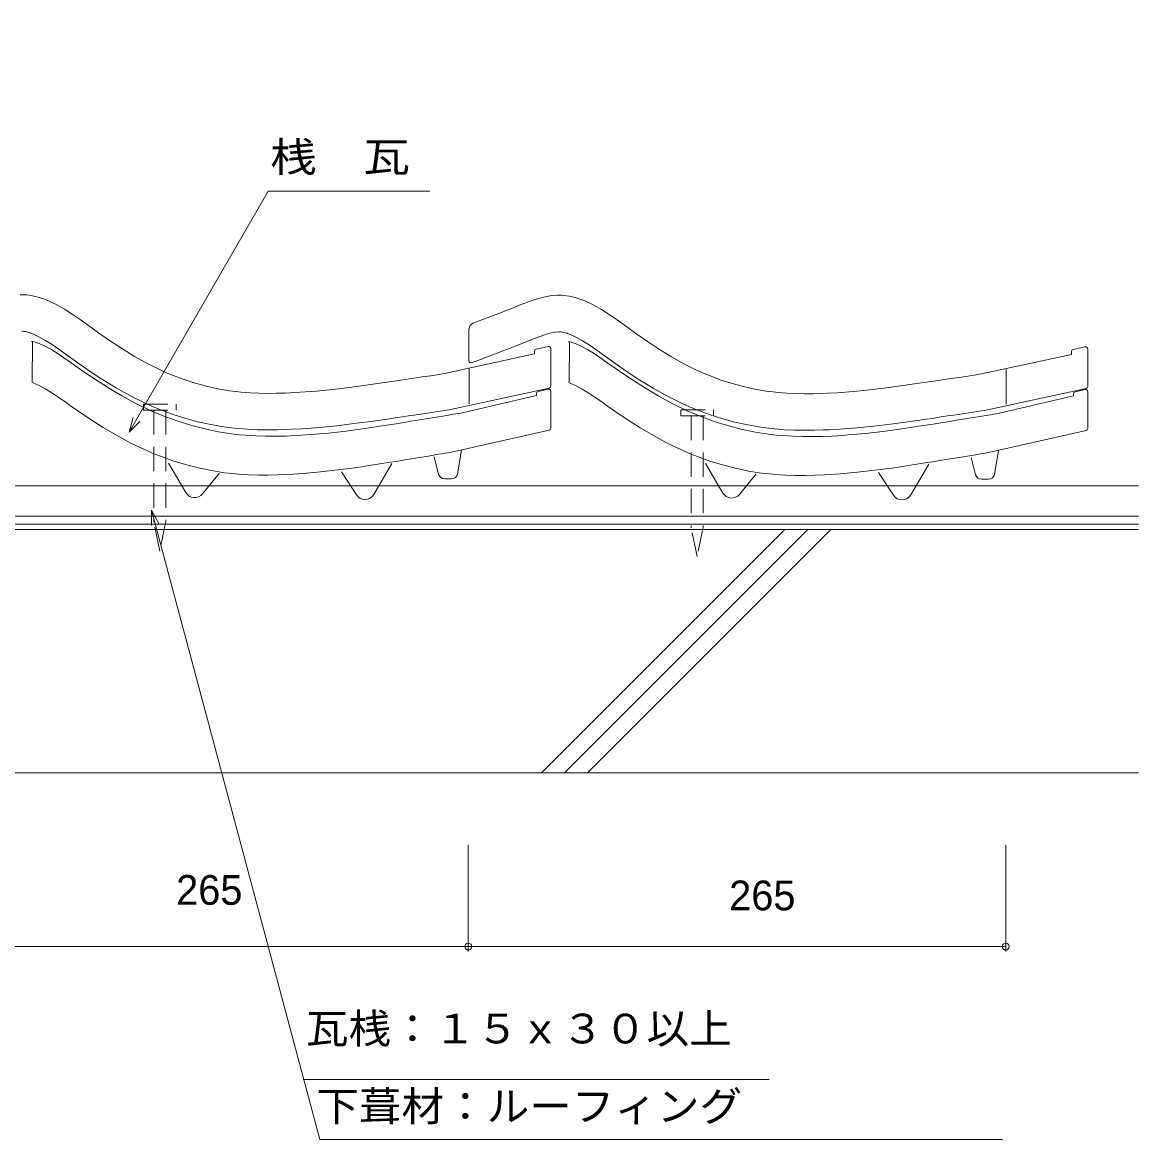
# Model space of a CAD drawing. Units: millimetres, scale not verified. Extents: x -741 to 720, y -421 to 421.
# Drawn here: x 169 to 720, y -421 to 130 of the extents above; entities that cross this region are included whole.
import ezdxf
from ezdxf.enums import TextEntityAlignment as Align

# ---------------------------------------------------------------- set-up
doc = ezdxf.new("R2010")
doc.units = ezdxf.units.MM
doc.header["$LTSCALE"] = 10
doc.linetypes.add('DASHED1', pattern=[1.8, 1.2, -0.6])
doc.linetypes.add('DASHED3', pattern=[4, 3, -1])
for name, color, linetype, lineweight in [('0-0_LAYER001', 4, 'Continuous', 18), ('0-1_LAYER003', 7, 'Continuous', 18), ('0-2_LAYER004', 2, 'Continuous', 18), ('0-4_LAYER007', 2, 'Continuous', 18)]:
    doc.layers.add(name, color=color, linetype=linetype, lineweight=lineweight)
doc.styles.add('2', font='')
doc.styles.get('2').set_extended_font_data('2')

msp = doc.modelspace()

# ---------------------------------------------------------------- linework, layer by layer
at = {"layer": '0-0_LAYER001'}
for p, q in [((389.35, -37.02), (389.35, -21.3)), ((391.38, -18.45), (391.81, -18.28)), ((173.72, -27.4), (173.76, -27.4)), ((173.76, -27.4), (174.34, -27.52)), ((174.08, -27.49), (173.91, -47.66)), ((174.34, -27.52), (175, -27.68)), ((175, -27.68), (175.79, -27.91)), ((175.79, -27.91), (175.97, -27.97)), ((175.97, -27.97), (177.43, -28.5)), ((177.43, -28.5), (180.26, -29.77)), ((180.26, -29.77), (183.13, -31.32)), ((183.13, -31.32), (186.24, -33.25)), ((421.71, -32.17), (421.71, -33.63)), ((428.5, -29.94), (422.5, -31.19)), ((429.71, -30.92), (429.71, -49.5)), ((438.54, -27.58), (438.58, -27.59)), ((438.58, -27.59), (439.16, -27.7)), ((438.91, -27.67), (438.73, -47.85)), ((439.16, -27.7), (439.82, -27.87)), ((439.82, -27.87), (440.61, -28.09)), ((440.61, -28.09), (440.79, -28.15)), ((440.79, -28.15), (442.25, -28.68)), ((442.25, -28.68), (445.08, -29.95)), ((445.08, -29.95), (447.95, -31.51)), ((447.95, -31.51), (451.07, -33.44)), ((686.53, -32.35), (686.53, -33.81)), ((693.33, -30.13), (687.33, -31.37)), ((694.53, -31.11), (694.53, -49.69)), ((186.24, -33.25), (189.61, -35.52)), ((189.61, -35.52), (193.24, -38.06)), ((193.24, -38.06), (195.47, -39.63)), ((377.25, -43.27), (421.71, -33.63)), ((390.7, -37.95), (396.88, -35.62)), ((451.07, -33.44), (454.44, -35.7)), ((454.44, -35.7), (458.06, -38.24)), ((458.06, -38.24), (460.29, -39.81)), ((642.07, -43.46), (686.53, -33.81)), ((195.47, -39.63), (199.01, -42.09)), ((199.01, -42.09), (205.2, -46.26)), ((389.52, -58.16), (389.52, -40.96)), ((460.29, -39.81), (463.83, -42.28)), ((463.83, -42.28), (470.02, -46.44)), ((654.35, -58.34), (654.35, -41.14)), ((173.75, -47.53), (174.5, -47.81)), ((174.5, -47.81), (177.47, -49.13)), ((177.47, -49.13), (180.45, -50.75)), ((205.2, -46.26), (211.6, -50.34)), ((438.57, -47.72), (439.32, -47.99)), ((439.32, -47.99), (442.29, -49.32)), ((442.29, -49.32), (445.27, -50.94)), ((470.02, -46.44), (476.43, -50.52)), ((180.45, -50.75), (183.65, -52.73)), ((183.65, -52.73), (187.06, -55.03)), ((187.06, -55.03), (190.7, -57.58)), ((211.6, -50.34), (218.24, -54.27)), ((218.24, -54.27), (225.13, -58)), ((428.92, -50.48), (378.78, -61.36)), ((384, -63.11), (422.67, -54.06)), ((422.67, -53.1), (422.67, -54.06)), ((428.49, -50.99), (423.45, -52.13)), ((429.71, -70.24), (429.71, -51.96)), ((445.27, -50.94), (448.47, -52.92)), ((448.47, -52.92), (451.89, -55.21)), ((476.43, -50.52), (483.06, -54.46)), ((483.06, -54.46), (489.96, -58.19)), ((693.74, -50.66), (643.61, -61.54)), ((648.82, -63.29), (687.49, -54.24)), ((687.49, -53.28), (687.49, -54.24)), ((693.31, -51.17), (688.27, -52.31)), ((694.53, -70.43), (694.53, -52.15)), ((190.7, -57.58), (192.93, -59.15)), ((192.93, -59.15), (196.46, -61.6)), ((225.13, -58), (232.2, -61.42)), ((451.89, -55.21), (455.53, -57.76)), ((455.53, -57.76), (457.76, -59.34)), ((457.76, -59.34), (461.28, -61.79)), ((489.96, -58.19), (497.03, -61.6)), ((196.46, -61.6), (202.61, -65.74)), ((202.61, -65.74), (208.97, -69.79)), ((232.2, -61.42), (236.57, -63.31)), ((236.57, -63.31), (240.25, -64.78)), ((240.25, -64.78), (246.42, -66.99)), ((364.92, -66.15), (369.12, -65.45)), ((369.12, -65.45), (373.32, -64.76)), ((373.32, -64.76), (377.51, -64.07)), ((377.51, -64.07), (381.7, -63.37)), ((381.7, -63.37), (384.13, -62.97)), ((461.28, -61.79), (467.43, -65.93)), ((467.43, -65.93), (473.79, -69.98)), ((497.03, -61.6), (501.39, -63.49)), ((501.39, -63.49), (505.08, -64.96)), ((505.08, -64.96), (511.24, -67.17)), ((629.74, -66.33), (633.94, -65.64)), ((633.94, -65.64), (638.14, -64.95)), ((638.14, -64.95), (642.34, -64.25)), ((642.34, -64.25), (646.53, -63.55)), ((646.53, -63.55), (648.95, -63.15)), ((208.97, -69.79), (215.55, -73.69)), ((246.42, -66.99), (252.78, -68.94)), ((252.78, -68.94), (259.25, -70.59)), ((259.25, -70.59), (265.79, -71.94)), ((328.61, -71.62), (337.01, -70.5)), ((337.01, -70.5), (345.32, -69.28)), ((345.32, -69.28), (353.53, -67.99)), ((353.53, -67.99), (358.26, -67.23)), ((358.26, -67.23), (360.71, -66.83)), ((360.71, -66.83), (364.92, -66.15)), ((428.92, -71.22), (379.34, -82.29)), ((473.79, -69.98), (480.37, -73.88)), ((511.24, -67.17), (517.61, -69.12)), ((517.61, -69.12), (524.07, -70.78)), ((524.07, -70.78), (530.62, -72.13)), ((593.43, -71.8), (601.84, -70.68)), ((601.84, -70.68), (610.14, -69.46)), ((610.14, -69.46), (618.35, -68.18)), ((618.35, -68.18), (623.08, -67.42)), ((623.08, -67.42), (625.53, -67.02)), ((625.53, -67.02), (629.74, -66.33)), ((693.75, -71.4), (644.16, -82.47)), ((215.55, -73.69), (222.36, -77.38)), ((265.79, -71.94), (272.31, -72.97)), ((272.31, -72.97), (276.24, -73.43)), ((276.24, -73.43), (279.29, -73.71)), ((279.29, -73.71), (284.25, -74.03)), ((284.25, -74.03), (289.22, -74.19)), ((289.22, -74.19), (294.12, -74.2)), ((294.12, -74.2), (298.95, -74.1)), ((298.95, -74.1), (303.67, -73.89)), ((303.67, -73.89), (306.47, -73.73)), ((306.47, -73.73), (311.53, -73.37)), ((311.53, -73.37), (320.09, -72.59)), ((320.09, -72.59), (328.61, -71.62)), ((480.37, -73.88), (487.19, -77.57)), ((530.62, -72.13), (537.13, -73.15)), ((537.13, -73.15), (541.06, -73.61)), ((541.06, -73.61), (544.11, -73.89)), ((544.11, -73.89), (549.07, -74.21)), ((549.07, -74.21), (554.04, -74.37)), ((554.04, -74.37), (558.94, -74.39)), ((558.94, -74.39), (563.77, -74.28)), ((563.77, -74.28), (568.49, -74.08)), ((568.49, -74.08), (571.3, -73.91)), ((571.3, -73.91), (576.36, -73.56)), ((576.36, -73.56), (584.92, -72.77)), ((584.92, -72.77), (593.43, -71.8)), ((222.36, -77.38), (229.35, -80.76)), ((229.35, -80.76), (233.65, -82.62)), ((233.65, -82.62), (237.28, -84.07)), ((373.5, -83.25), (377.69, -82.56)), ((377.69, -82.56), (379.31, -82.29)), ((383.71, -92.72), (385.65, -81.11)), ((487.19, -77.57), (494.18, -80.94)), ((494.18, -80.94), (498.48, -82.81)), ((642.52, -82.74), (644.13, -82.47)), ((648.53, -92.9), (650.47, -81.3)), ((237.28, -84.07), (243.37, -86.25)), ((249.8, -102), (241.26, -87.46)), ((243.37, -86.25), (249.64, -88.17)), ((341.34, -88.46), (349.53, -87.18)), ((342.42, -102.93), (351.36, -87.68)), ((349.53, -87.18), (354.26, -86.42)), ((354.26, -86.42), (356.71, -86.02)), ((356.71, -86.02), (360.91, -85.33)), ((360.91, -85.33), (365.11, -84.64)), ((365.11, -84.64), (369.31, -83.95)), ((369.31, -83.95), (373.5, -83.25)), ((374.41, -92.98), (372.16, -84.4)), ((498.48, -82.81), (502.1, -84.25)), ((502.1, -84.25), (508.19, -86.43)), ((514.62, -102.18), (506.09, -87.65)), ((508.19, -86.43), (514.47, -88.36)), ((606.16, -88.65), (614.35, -87.36)), ((607.24, -103.11), (616.18, -87.87)), ((614.35, -87.36), (619.08, -86.6)), ((619.08, -86.6), (621.53, -86.2)), ((621.53, -86.2), (625.73, -85.52)), ((625.73, -85.52), (629.94, -84.83)), ((629.94, -84.83), (634.13, -84.13)), ((634.13, -84.13), (638.33, -83.44)), ((639.23, -93.16), (636.99, -84.59)), ((638.33, -83.44), (642.52, -82.74)), ((249.64, -88.17), (256.02, -89.8)), ((256.02, -89.8), (262.47, -91.14)), ((257.97, -102.65), (266.27, -92.58)), ((262.47, -91.14), (268.9, -92.15)), ((268.9, -92.15), (272.76, -92.6)), ((272.76, -92.6), (275.76, -92.88)), ((275.76, -92.88), (280.66, -93.19)), ((280.66, -93.19), (285.57, -93.35)), ((285.57, -93.35), (290.42, -93.36)), ((290.42, -93.36), (295.2, -93.26)), ((295.2, -93.26), (299.89, -93.05)), ((299.89, -93.05), (302.66, -92.89)), ((302.66, -92.89), (307.69, -92.54)), ((307.69, -92.54), (316.21, -91.76)), ((316.21, -91.76), (324.68, -90.79)), ((324.68, -90.79), (333.05, -89.68)), ((333.91, -103.12), (326.59, -91.81)), ((333.05, -89.68), (341.34, -88.46)), ((514.47, -88.36), (520.84, -89.99)), ((520.84, -89.99), (527.29, -91.32)), ((522.79, -102.83), (531.09, -92.77)), ((527.29, -91.32), (533.72, -92.33)), ((533.72, -92.33), (537.59, -92.78)), ((537.59, -92.78), (540.59, -93.06)), ((540.59, -93.06), (545.48, -93.37)), ((545.48, -93.37), (550.39, -93.53)), ((550.39, -93.53), (555.24, -93.55)), ((555.24, -93.55), (560.02, -93.44)), ((560.02, -93.44), (564.71, -93.24)), ((564.71, -93.24), (567.48, -93.08)), ((567.48, -93.08), (572.51, -92.72)), ((572.51, -92.72), (581.03, -91.94)), ((581.03, -91.94), (589.5, -90.97)), ((589.5, -90.97), (597.88, -89.86)), ((598.73, -103.3), (591.41, -91.99)), ((597.88, -89.86), (606.16, -88.65)), ((380.75, -95.22), (377.33, -95.22)), ((645.58, -95.41), (642.16, -95.41))]:
    msp.add_line(p, q, dxfattribs=at)
at = {"layer": '0-0_LAYER001', "color": 2, "linetype": 'DASHED1'}
for p, q in [((233.92, -61.4), (233.92, -116.55)), ((239.92, -61.4), (239.92, -116.3)), ((498.92, -64.14), (498.92, -119.28)), ((504.92, -64.14), (504.92, -119.03)), ((236.87, -130.81), (233.92, -116.55)), ((239.92, -116.3), (236.87, -130.81)), ((501.87, -133.54), (498.92, -119.28)), ((504.92, -119.03), (501.87, -133.54))]:
    msp.add_line(p, q, dxfattribs=at)
at = {"layer": '0-0_LAYER001', "color": 2}
for p, q in [((232.75, -110.71), (315.89, -421)), ((389.06, -328.29), (389.06, -275.79)), ((654.06, -328.29), (654.06, -275.79)), ((124.06, -325.79), (389.06, -325.79)), ((389.06, -325.79), (654.06, -325.79)), ((307.56, -391.34), (512.38, -391.34)), ((315.89, -421), (503.09, -421)), ((525.81, -421), (652.48, -421))]:
    msp.add_line(p, q, dxfattribs=at)
at = {"layer": '0-0_LAYER001'}
for points in [[(168.13, -4.43), (170.29, -4.46), (171.14, -4.52), (172.61, -4.69), (174.07, -4.94), (175.52, -5.26), (176.96, -5.64), (178.39, -6.07), (179.21, -6.34), (181.71, -7.29), (185.87, -9.23), (189.87, -11.47), (193.76, -13.95), (197.56, -16.59), (201.33, -19.31), (203.51, -20.89), (206.84, -23.28), (212.64, -27.3), (218.51, -31.15), (224.48, -34.81), (230.58, -38.22), (236.83, -41.34), (240.52, -43.01), (243.58, -44.28), (248.94, -46.28), (254.4, -48.04), (259.93, -49.54)], [(391.81, -18.28), (392.62, -17.98), (396.17, -16.64), (399.73, -15.29), (403.3, -13.92), (406.88, -12.54), (410.49, -11.13), (412.59, -10.29), (414.67, -9.47), (418.28, -8.06), (421.91, -6.78), (425.57, -5.71), (429.25, -4.96), (432.96, -4.62), (435.12, -4.65), (435.97, -4.71), (437.43, -4.88), (438.89, -5.13), (440.34, -5.44), (441.79, -5.82), (443.21, -6.25), (444.03, -6.53), (446.53, -7.48), (450.69, -9.41), (454.69, -11.66), (458.58, -14.14), (462.39, -16.77), (466.15, -19.49), (468.34, -21.08), (471.67, -23.46), (477.46, -27.48), (483.33, -31.34), (489.31, -34.99), (495.4, -38.4), (501.65, -41.53), (505.35, -43.19), (508.41, -44.46), (513.77, -46.47), (519.22, -48.22), (524.76, -49.72)], [(168.85, -22.45), (169.53, -22.45), (169.45, -22.45), (170.07, -22.52), (170.66, -22.62), (171.32, -22.76), (172.06, -22.96), (172.91, -23.22), (173.15, -23.3), (174.71, -23.89), (177.66, -25.26), (180.62, -26.92), (183.79, -28.94), (187.17, -31.29), (190.78, -33.89), (192.98, -35.49), (196.47, -37.99), (202.57, -42.22), (208.87, -46.36), (215.39, -50.35), (222.16, -54.13), (229.1, -57.6), (233.37, -59.53), (236.98, -61.03), (243.03, -63.29), (249.28, -65.3), (255.63, -67.02)], [(396.91, -35.6), (398.97, -34.82), (402.54, -33.47), (406.13, -32.11), (409.75, -30.73), (413.41, -29.32), (417.09, -27.88), (419.24, -27.02), (421.27, -26.21), (424.54, -24.94), (427.43, -23.92), (429.9, -23.2), (431.89, -22.79), (433.67, -22.63), (434.35, -22.64), (434.27, -22.63), (434.89, -22.7), (435.48, -22.8), (436.15, -22.95), (436.88, -23.14), (437.73, -23.4), (437.97, -23.48), (439.53, -24.07), (442.48, -25.44), (445.44, -27.11), (448.61, -29.13), (451.99, -31.47), (455.6, -34.07), (457.81, -35.68), (461.3, -38.18), (467.39, -42.4), (473.69, -46.54), (480.21, -50.53), (486.98, -54.31), (493.92, -57.79), (498.2, -59.71), (501.8, -61.21), (507.86, -63.47), (514.11, -65.48), (520.46, -67.21)], [(259.93, -49.54), (265.53, -50.78), (271.18, -51.74), (274.47, -52.18), (276.99, -52.44), (281.34, -52.78), (285.7, -52.98), (290.06, -53.06), (294.43, -53.02), (298.8, -52.9), (301.33, -52.79), (306.06, -52.52), (314.19, -51.89), (322.32, -51.07), (330.42, -50.11), (338.51, -49.04), (346.6, -47.89), (351.28, -47.2), (353.72, -46.84), (357.92, -46.21), (362.11, -45.58), (366.31, -44.95), (370.5, -44.32), (374.69, -43.68), (377.13, -43.31)], [(524.76, -49.72), (530.35, -50.96), (536, -51.93), (539.29, -52.36), (541.81, -52.63), (546.16, -52.97), (550.52, -53.17), (554.89, -53.24), (559.25, -53.21), (563.62, -53.08), (566.15, -52.97), (570.88, -52.7), (579.02, -52.07), (587.14, -51.26), (595.24, -50.3), (603.34, -49.22), (611.42, -48.07), (616.11, -47.39), (618.54, -47.02), (622.74, -46.4), (626.93, -45.77), (631.13, -45.14), (635.32, -44.5), (639.52, -43.86), (641.95, -43.49)], [(255.63, -67.02), (262.07, -68.44), (268.48, -69.54), (272.34, -70.05), (275.33, -70.37), (280.23, -70.75), (285.13, -70.98), (289.98, -71.06), (294.76, -71.02), (299.45, -70.89), (302.23, -70.76), (307.26, -70.48), (315.79, -69.82), (324.27, -68.97), (332.66, -67.97), (340.97, -66.87), (349.17, -65.7), (353.91, -65.01), (356.37, -64.64), (360.58, -64.02), (364.79, -63.38), (369, -62.75), (373.2, -62.11), (377.4, -61.47), (379.02, -61.23)], [(520.46, -67.21), (526.89, -68.63), (533.3, -69.73), (537.16, -70.24), (540.16, -70.55), (545.05, -70.94), (549.96, -71.16), (554.8, -71.24), (559.59, -71.21), (564.28, -71.07), (567.05, -70.95), (572.09, -70.66), (580.61, -70), (589.1, -69.15), (597.49, -68.16), (605.79, -67.06), (614, -65.89), (618.73, -65.19), (621.19, -64.83), (625.4, -64.2), (629.61, -63.57), (633.82, -62.93), (638.02, -62.3), (642.22, -61.66), (643.84, -61.41)]]:
    msp.add_lwpolyline(points, dxfattribs=at)
at = {"layer": '0-0_LAYER001', "color": 2, "linetype": 'DASHED1'}
for points in [[(228.92, -58.4), (244.92, -58.4), (244.92, -61.4)], [(228.92, -58.4), (228.92, -61.4), (244.92, -61.4)], [(493.92, -61.14), (509.92, -61.14), (509.92, -64.14)], [(493.92, -61.14), (493.92, -64.14), (509.92, -64.14)]]:
    msp.add_lwpolyline(points, dxfattribs=at)
at = {"layer": '0-0_LAYER001', "color": 2}
msp.add_lwpolyline([(232.75, -118.21), (232.75, -110.71), (236.5, -117.21)], dxfattribs=at)
for centre in [(389.06, -325.79), (389.06, -325.79), (654.06, -325.79)]:
    msp.add_circle(centre, 1.7, dxfattribs=at)
at = {"layer": '0-0_LAYER001'}
for centre, radius, start, end in [((392.46, -21.25), 3, 110.949, 178.7), ((422.71, -32.17), 1, 101.7331, 180), ((428.71, -30.92), 1, 0, 101.7331), ((687.53, -32.35), 1, 101.7331, 180), ((693.53, -31.11), 1, 0, 101.7331), ((390.35, -37.02), 1, 180, 290.7317), ((428.71, -49.5), 1, 282.245, 0), ((423.67, -53.1), 1, 102.7244, 180), ((428.71, -51.96), 1, 0, 102.7244), ((688.49, -53.28), 1, 102.7244, 180), ((693.53, -52.15), 1, 0, 102.7244), ((693.53, -49.69), 1, 282.245, 0), ((428.71, -70.24), 1, 282.583, 0), ((693.53, -70.43), 1, 282.583, 0), ((377.31, -92.22), 3, 194.6764, 270), ((380.75, -92.22), 3, 270, 350.5377), ((642.13, -92.4), 3, 194.6764, 270), ((645.58, -92.41), 3, 270, 350.5377), ((254.11, -99.46), 5, 210.4258, 320.47), ((338.11, -100.4), 5, 212.9399, 329.6172), ((518.93, -99.65), 5, 210.4258, 320.47), ((602.93, -100.58), 5, 212.9399, 329.6172)]:
    msp.add_arc(centre, radius, start, end, dxfattribs=at)
at = {"layer": '0-1_LAYER003'}
for p, q in [((221.8, -72.17), (223.74, -64.93)), ((221.8, -72.17), (227.1, -66.87)), ((719.64, -98.67), (-221.84, -98.67)), ((232.75, -110.71), (232.75, -118.21)), ((232.75, -110.71), (236.5, -117.21)), ((232.75, -110.71), (315.89, -421)), ((425.14, -240.11), (545.14, -120.11)), ((436.45, -240.11), (556.45, -120.11)), ((447.76, -240.11), (567.76, -120.11)), ((-369.03, -240.11), (719.64, -240.11)), ((389.06, -327.49), (389.02, -275.7)), ((654.06, -275.79), (654.06, -328.29)), ((652.36, -325.79), (-360.94, -325.79)), ((652.36, -325.79), (654.06, -325.79)), ((307.56, -391.34), (512.38, -391.34)), ((525.81, -421), (315.89, -421))]:
    msp.add_line(p, q, dxfattribs=at)
at = {"layer": '0-1_LAYER003', "color": 2, "linetype": 'DASHED3'}
msp.add_line((-366.71, -117.61), (719.64, -117.61), dxfattribs=at)
at = {"layer": '0-1_LAYER003'}
for points in [[(719.64, -117.61), (-366.71, -117.61), (-366.71, 129.89)], [(221.8, -72.17), (290.36, 46.59), (330.86, 46.59)], [(-369.03, 19.52), (-369.03, -120.11), (719.64, -120.11)], [(-221.84, -98.67), (-221.84, -113.67), (719.64, -113.67)]]:
    msp.add_lwpolyline(points, dxfattribs=at)
at = {"layer": '0-1_LAYER003', "color": 2}
for points in [[(221.8, -72.17), (290.36, 46.59), (330.86, 46.59)], [(227.1, -66.87), (221.8, -72.17), (223.74, -64.93)]]:
    msp.add_lwpolyline(points, dxfattribs=at)
at = {"layer": '0-2_LAYER004', "color": 7}
for p, q in [((330.86, 46.59), (370.15, 46.59)), ((512.38, -391.34), (537.38, -391.34))]:
    msp.add_line(p, q, dxfattribs=at)
at = {"layer": '0-2_LAYER004'}
for p, q in [((719.64, -98.67), (-221.84, -98.67)), ((-221.84, -113.67), (719.64, -113.67)), ((719.64, -120.11), (-369.03, -120.11)), ((719.64, -240.11), (-369.03, -240.11))]:
    msp.add_line(p, q, dxfattribs=at)
at = {"layer": '0-4_LAYER007'}
for p, q in [((545.14, -120.11), (425.14, -240.11)), ((556.45, -120.11), (436.45, -240.11)), ((567.76, -120.11), (447.76, -240.11))]:
    msp.add_line(p, q, dxfattribs=at)

# ---------------------------------------------------------------- texts
at = {"layer": '0-2_LAYER004', "color": 7, "style": '2'}
for s, width, p in [('桟\u3000瓦', 1.15, (291.32, 51.79)), ('瓦桟：１５ｘ３０以上', 1.05, (309, -377.95)), ('下葺材：ルーフィング', 1.05, (314.11, -416.26))]:
    msp.add_text(s, height=14.66, dxfattribs=dict(at, width=width)).set_placement(p, align=Align.BOTTOM_LEFT)
for p in [(244.96, -309.59), (517.69, -312.31)]:
    msp.add_text('265', height=14.66, dxfattribs=at).set_placement(p, align=Align.BOTTOM_LEFT)

doc.saveas('drawing.dxf')
